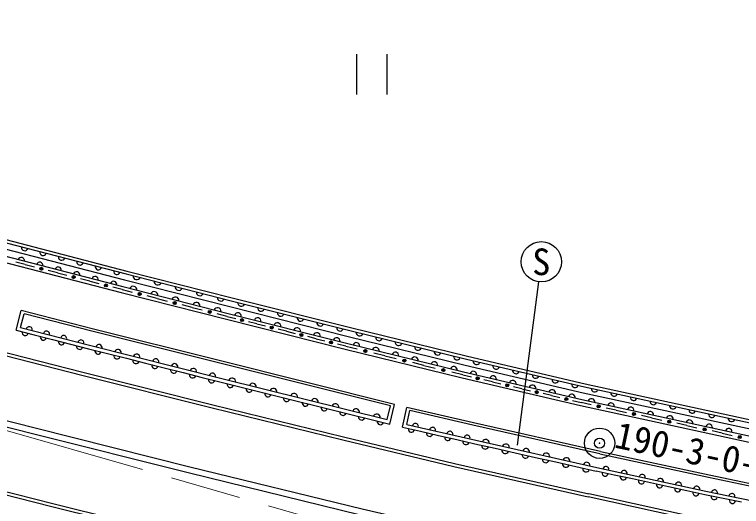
# Model space of a CAD drawing. Units: millimetres, scale not verified. Extents: x 40000 to 680000, y 20000 to 380000.
# Drawn here: x 134429 to 170432, y 291630 to 316001 of the extents above; entities that cross this region are included whole.
import ezdxf
from ezdxf.enums import TextEntityAlignment as Align

# ---------------------------------------------------------------- set-up
doc = ezdxf.new("R2010")
doc.units = ezdxf.units.MM
doc.header["$LTSCALE"] = 1000
doc.header["$PDMODE"] = 32
doc.header["$PDSIZE"] = 500
doc.linetypes.add('CHAIN', pattern=[18.5, 12, -1.5, 3.5, -1.5])
for name, color, linetype, lineweight in [('M-BGD', 7, 'Continuous', 25), ('M-BGD-EXST', 7, 'Continuous', 25), ('M-BMK', 2, 'CHAIN', 13), ('M-BMK-SRVR', 3, 'Continuous', 25), ('M-STR-STRC', 7, 'Continuous', 25)]:
    doc.layers.add(name, color=color, linetype=linetype, lineweight=lineweight)
doc.styles.add('ＭＳ ゴシック', font='')
doc.styles.get('ＭＳ ゴシック').set_extended_font_data('MS Gothic')

msp = doc.modelspace()

# ---------------------------------------------------------------- linework, layer by layer
at = {"layer": 'M-BGD'}
for p, q in [((134957, 303614), (134500, 303732)), ((134957, 303614), (135414, 303496)), ((136556, 303201), (136099, 303319)), ((136556, 303201), (137013, 303083)), ((138155, 302788), (137698, 302906)), ((138155, 302788), (138612, 302670)), ((139754, 302375), (139297, 302493)), ((139754, 302375), (140251, 302249)), ((141492, 301933), (140995, 302059)), ((141492, 301933), (141989, 301807)), ((143230, 301491), (142733, 301617)), ((143230, 301491), (143727, 301364)), ((134511, 300364), (134760, 301333)), ((134730, 300494), (134904, 301172)), ((144968, 301049), (144471, 301175)), ((144968, 301049), (145387, 300943)), ((146436, 300679), (146016, 300785)), ((146436, 300679), (146855, 300574)), ((134511, 300364), (135408, 300134)), ((147904, 300310), (147484, 300415)), ((147904, 300310), (148323, 300204)), ((135408, 300134), (136306, 299905)), ((136306, 299905), (137203, 299675)), ((149371, 299940), (148952, 300046)), ((149371, 299940), (149791, 299834)), ((137203, 299675), (138100, 299445)), ((150839, 299570), (150420, 299676)), ((150839, 299570), (151391, 299435)), ((138100, 299445), (139036, 299209)), ((139036, 299209), (139973, 298972)), ((152771, 299096), (152219, 299231)), ((139973, 298972), (140909, 298736)), ((152771, 299096), (153323, 298960)), ((140909, 298736), (141846, 298499)), ((141846, 298499), (142782, 298263)), ((154703, 298621), (154151, 298757)), ((154703, 298621), (155255, 298486)), ((142782, 298263), (143719, 298027)), ((156634, 298147), (156083, 298282)), ((156634, 298147), (157053, 298049)), ((143719, 298027), (144655, 297790)), ((144655, 297790), (145584, 297559)), ((158098, 297805), (157680, 297903)), ((158098, 297805), (158516, 297707)), ((145584, 297559), (146512, 297329)), ((159561, 297463), (159143, 297561)), ((159561, 297463), (159979, 297365)), ((146512, 297329), (147441, 297098)), ((147441, 297098), (148369, 296868)), ((161024, 297121), (160606, 297219)), ((161024, 297121), (161443, 297023)), ((148369, 296868), (149298, 296637)), ((153012, 295715), (153254, 296685)), ((162070, 296877), (162487, 296779)), ((162985, 296671), (162487, 296779)), ((149298, 296637), (150226, 296407)), ((150226, 296407), (151155, 296176)), ((152881, 295933), (153051, 296612)), ((153638, 295560), (153861, 296535)), ((153854, 295695), (154010, 296377)), ((164233, 296400), (163734, 296508)), ((164233, 296400), (164733, 296291)), ((151155, 296176), (152084, 295945)), ((152084, 295945), (153012, 295715)), ((165981, 296020), (165482, 296129)), ((165981, 296020), (166480, 295912)), ((167729, 295640), (167229, 295749)), ((167729, 295640), (168228, 295532)), ((153638, 295560), (154536, 295354)), ((154536, 295354), (155434, 295149)), ((169477, 295261), (168977, 295369)), ((169477, 295261), (169976, 295152)), ((155434, 295149), (156332, 294943)), ((156332, 294943), (157230, 294737)), ((157230, 294737), (158230, 294511)), ((158230, 294511), (159230, 294285)), ((159230, 294285), (160230, 294059)), ((160230, 294059), (161230, 293833)), ((161230, 293833), (162230, 293607)), ((162230, 293607), (163230, 293381)), ((164129, 293186), (163230, 293381)), ((165028, 292992), (164129, 293186)), ((165927, 292797), (165028, 292992)), ((166826, 292602), (165927, 292797)), ((167725, 292408), (166826, 292602)), ((168625, 292213), (167725, 292408)), ((169531, 292025), (168625, 292213)), ((170438, 291836), (169531, 292025))]:
    msp.add_line(p, q, dxfattribs=at)
for points in [[(126638, 306752), (133596, 304947), (139990, 303295), (145201, 301970), (151068, 300492), (156856, 299071), (162698, 297706)], [(126601, 306607), (133559, 304801), (139953, 303150), (145164, 301824), (151032, 300347), (156821, 298925), (162665, 297559)], [(126240, 306029), (133396, 304172), (139791, 302520), (145005, 301194), (150875, 299716), (156669, 298293), (162522, 296925)], [(126525, 306317), (133484, 304511), (139878, 302859), (145091, 301533), (150960, 300056), (156751, 298633), (162599, 297267)], [(126362, 305688), (133321, 303882), (139717, 302230), (144931, 300903), (150803, 299425), (156599, 298001), (162456, 296632)], [(153254, 296685), (144432, 298889), (138345, 300415), (134760, 301333)], [(153051, 296612), (144403, 298773), (138316, 300298), (134904, 301172)], [(134730, 300494), (138144, 299620), (144699, 297965), (152881, 295933)], [(162665, 297559), (171388, 295664), (178685, 294205), (186151, 292751), (192960, 291505)], [(162698, 297706), (171418, 295811), (178714, 294352), (186179, 292899), (192854, 291677)], [(162599, 297267), (171326, 295370), (178627, 293911), (186096, 292456), (193172, 291162)], [(162522, 296925), (171255, 295028), (178559, 293567), (186031, 292112), (193185, 290803)], [(163446, 294357), (157152, 295781), (153861, 296535)], [(163420, 294240), (157126, 295664), (154010, 296377)], [(162456, 296632), (171194, 294734), (178501, 293273), (185975, 291818), (193497, 290441)], [(153854, 295695), (157270, 294913), (163269, 293556), (168662, 292390), (172111, 291671)], [(163420, 294240), (168807, 293074), (172254, 292357)], [(163446, 294357), (168832, 293192), (172455, 292437)]]:
    msp.add_lwpolyline(points, dxfattribs=at)
for centre, radius in [((135757, 303407), 75), ((135757, 303407), 49.5), ((135757, 303407), 24.5), ((137356, 302994), 75), ((137356, 302994), 49.5), ((137356, 302994), 24.5), ((138955, 302581), 75), ((138955, 302581), 49.5), ((138955, 302581), 24.5), ((140623, 302154), 75), ((140623, 302154), 49.5), ((140623, 302154), 24.5), ((142361, 301712), 75), ((142361, 301712), 49.5), ((142361, 301712), 24.5), ((144099, 301270), 75), ((144099, 301270), 49.5), ((144099, 301270), 24.5), ((145702, 300864), 75), ((145702, 300864), 49.5), ((145702, 300864), 24.5), ((147170, 300494), 75), ((147170, 300494), 49.5), ((147170, 300494), 24.5), ((148637, 300125), 75), ((148637, 300125), 49.5), ((148637, 300125), 24.5), ((150105, 299755), 75), ((150105, 299755), 49.5), ((150105, 299755), 24.5), ((151805, 299333), 75), ((151805, 299333), 49.5), ((151805, 299333), 24.5), ((153737, 298859), 75), ((153737, 298859), 49.5), ((153737, 298859), 24.5), ((155669, 298384), 75), ((155669, 298384), 49.5), ((155669, 298384), 24.5), ((157366, 297976), 75), ((157366, 297976), 49.5), ((157366, 297976), 24.5), ((158829, 297634), 75), ((158829, 297634), 49.5), ((158829, 297634), 24.5), ((160293, 297292), 75), ((160293, 297292), 49.5), ((160293, 297292), 24.5), ((161756, 296950), 75), ((161756, 296950), 49.5), ((161756, 296950), 24.5), ((163359, 296590), 75), ((163359, 296590), 49.5), ((163359, 296590), 24.5), ((165107, 296210), 75), ((165107, 296210), 49.5), ((165107, 296210), 24.5), ((166855, 295830), 75), ((166855, 295830), 49.5), ((166855, 295830), 24.5), ((168603, 295450), 75), ((168603, 295450), 49.5), ((168603, 295450), 24.5), ((170350, 295071), 75), ((170350, 295071), 49.5), ((170350, 295071), 24.5)]:
    msp.add_circle(centre, radius, dxfattribs=at)
for centre, radius, start, end in [((134931, 304455), 157, 168.2151, 342.821), ((135844, 304219), 157, 168.2132, 342.8211), ((134764, 303811), 157, 348.2265, 162.8068), ((136758, 303983), 157, 168.216, 342.82), ((135678, 303575), 157, 348.2283, 162.8068), ((137671, 303747), 157, 168.2133, 342.821), ((138584, 303511), 157, 168.2152, 342.8209), ((136592, 303339), 157, 348.2283, 162.8068), ((137505, 303103), 157, 348.2275, 162.8077), ((139498, 303275), 157, 168.2133, 342.821), ((138419, 302867), 157, 348.2264, 162.8087), ((139333, 302631), 157, 348.2264, 162.8069), ((140482, 303048), 182, 175.8818, 335.5754), ((141524, 302783), 182, 175.8819, 335.5737), ((140305, 302356), 182, 355.9038, 155.5532), ((142566, 302518), 182, 175.8819, 335.5737), ((141347, 302091), 182, 355.9039, 155.5515), ((143609, 302253), 182, 175.8811, 335.5746), ((142390, 301826), 182, 355.9032, 155.5523), ((143433, 301561), 182, 355.9021, 155.5533), ((144651, 301988), 182, 175.8818, 335.5738), ((145658, 301720), 169, 172.3735, 339.3611), ((144476, 301296), 182, 355.9039, 155.5515), ((146636, 301473), 169, 172.3754, 339.3592), ((145489, 301052), 169, 352.4014, 159.3344), ((147614, 301227), 169, 172.3754, 339.3592), ((148592, 300981), 169, 172.3753, 339.361), ((146468, 300806), 169, 352.4014, 159.3344), ((147446, 300560), 169, 352.4006, 159.3353), ((149570, 300735), 169, 172.3753, 339.361), ((134961, 300254), 154, 167.2676, 344.0008), ((135158, 300388), 147, 344.4084, 166.8578), ((136011, 300169), 147, 344.4084, 166.8578), ((148425, 300313), 169, 352.4014, 159.3344), ((150548, 300488), 169, 172.3735, 339.3611), ((151518, 300244), 166, 171.8526, 340.546), ((135858, 300024), 154, 167.2667, 343.9999), ((136865, 299951), 147, 344.4065, 166.8597), ((149403, 300067), 169, 352.4014, 159.3344), ((150381, 299820), 169, 352.4014, 159.3344), ((152483, 300007), 166, 171.8526, 340.546), ((136755, 299794), 154, 167.2657, 344.0009), ((137652, 299564), 154, 167.2667, 344.0017), ((137718, 299732), 147, 344.4065, 166.8597), ((138609, 299490), 161, 349.8709, 161.7911), ((151354, 299581), 167, 351.9041, 160.4945), ((153448, 299770), 166, 171.8526, 340.546), ((154413, 299533), 166, 171.8507, 340.5461), ((138571, 299338), 161, 169.8733, 341.7866), ((139546, 299254), 161, 349.8709, 161.7911), ((140482, 299018), 161, 349.8709, 161.7911), ((152320, 299344), 167, 351.9042, 160.4927), ((153286, 299107), 167, 351.9041, 160.4945), ((155378, 299296), 166, 171.8506, 340.5462), ((139507, 299102), 161, 169.876, 341.7856), ((140444, 298865), 161, 169.876, 341.7856), ((141419, 298781), 161, 349.8709, 161.7911), ((154251, 298870), 167, 351.9041, 160.4945), ((156342, 299059), 166, 171.8506, 340.548), ((157312, 298828), 168, 172.9353, 340.76), ((141380, 298629), 161, 169.876, 341.7855), ((142355, 298545), 161, 349.8709, 161.7911), ((143291, 298308), 161, 349.8709, 161.7911), ((155217, 298632), 167, 351.9049, 160.4936), ((156183, 298395), 167, 351.905, 160.4917), ((158287, 298600), 168, 172.9353, 340.76), ((142317, 298392), 161, 169.8752, 341.7865), ((143253, 298156), 161, 169.8733, 341.7866), ((144228, 298072), 161, 349.8709, 161.7911), ((157153, 298161), 168, 352.9691, 160.7272), ((158128, 297933), 168, 352.9692, 160.7255), ((159262, 298373), 168, 172.9327, 340.7628), ((160237, 298145), 168, 172.9345, 340.761), ((144190, 297919), 161, 169.8741, 341.7857), ((145204, 297811), 178, 355.0559, 157.0512), ((159104, 297705), 168, 352.9692, 160.7255), ((161212, 297917), 168, 172.9335, 340.7602), ((145122, 297684), 160, 169.5549, 342.5527), ((146050, 297454), 160, 169.5529, 342.5528), ((146226, 297557), 178, 355.0578, 157.0493), ((147249, 297303), 178, 355.0559, 157.0512), ((160079, 297478), 168, 352.9692, 160.7255), ((161055, 297250), 168, 352.9691, 160.7272), ((162186, 297689), 168, 172.9346, 340.7609), ((163157, 297468), 166, 173.2682, 342.2149), ((146979, 297223), 160, 169.5548, 342.5527), ((147907, 296992), 160, 169.5549, 342.5527), ((148272, 297049), 178, 355.0578, 157.0493), ((162030, 297022), 168, 352.9673, 160.7274), ((164126, 297258), 166, 173.2663, 342.2168), ((165095, 297048), 166, 173.2663, 342.2168), ((148836, 296762), 160, 169.5549, 342.5527), ((149295, 296795), 178, 355.0577, 157.051), ((150317, 296541), 178, 355.0578, 157.0493), ((163004, 296804), 166, 353.3651, 162.1167), ((163974, 296593), 166, 353.3651, 162.1167), ((166063, 296837), 166, 173.2663, 342.2168), ((149765, 296531), 160, 169.5549, 342.5527), ((150693, 296301), 160, 169.5549, 342.5527), ((151340, 296287), 178, 355.0577, 157.051), ((164944, 296382), 166, 353.3651, 162.1167), ((165915, 296171), 166, 353.3651, 162.1167), ((167032, 296627), 166, 173.2663, 342.2168), ((168001, 296416), 166, 173.2663, 342.2168), ((151622, 296070), 160, 169.5548, 342.5527), ((152363, 296033), 178, 355.0578, 157.0493), ((166885, 295960), 166, 353.367, 162.1165), ((168969, 296206), 166, 173.2663, 342.2168), ((169938, 295995), 166, 173.2663, 342.2168), ((152550, 295840), 160, 169.5548, 342.5527), ((154282, 295601), 146, 345.5614, 168.6432), ((167855, 295750), 166, 353.3651, 162.1167), ((168826, 295539), 166, 353.3651, 162.1167), ((154088, 295461), 154, 168.4353, 345.7699), ((154986, 295255), 154, 168.4332, 345.7701), ((155136, 295406), 146, 345.5613, 168.6414), ((155990, 295210), 146, 345.5605, 168.6442), ((169796, 295328), 166, 353.3651, 162.1167), ((155884, 295049), 154, 168.4332, 345.7701), ((156782, 294844), 154, 168.4334, 345.77), ((156844, 295015), 146, 345.5605, 168.6423), ((157765, 294778), 172, 354.6934, 159.8226), ((157735, 294646), 172, 174.7025, 339.8121), ((158765, 294552), 172, 354.6915, 159.8228), ((159764, 294326), 172, 354.6934, 159.8226), ((158735, 294420), 172, 174.7026, 339.812), ((159735, 294194), 172, 174.7026, 339.812), ((160764, 294100), 172, 354.6915, 159.8228), ((160735, 293968), 172, 174.7026, 339.812), ((161764, 293874), 172, 354.6934, 159.8209), ((162764, 293648), 172, 354.6934, 159.8226), ((161735, 293742), 172, 174.7026, 339.812), ((162735, 293515), 172, 174.7025, 339.8121), ((163718, 293456), 153, 349.03, 166.5553), ((163680, 293287), 153, 169.0465, 346.5382), ((164579, 293092), 153, 169.0465, 346.5382), ((164616, 293261), 153, 349.0308, 166.5544), ((165515, 293067), 153, 349.0327, 166.5525), ((165478, 292898), 153, 169.0474, 346.5391), ((166378, 292703), 153, 169.0465, 346.5382), ((166414, 292872), 153, 349.0308, 166.5544), ((167313, 292678), 153, 349.0298, 166.5536), ((167277, 292508), 153, 169.0465, 346.5382), ((168176, 292314), 153, 169.0474, 346.5391), ((168212, 292484), 153, 349.0299, 166.5554), ((169094, 292303), 147, 347.0057, 169.4699), ((169079, 292123), 154, 169.8703, 346.6058), ((169956, 292123), 147, 347.0065, 169.469), ((169985, 291935), 154, 169.8724, 346.6037)]:
    msp.add_arc(centre, radius, start, end, dxfattribs=at)
at = {"layer": 'M-BGD-EXST'}
for p, q in [((151361, 314039), (151361, 312039)), ((152861, 314039), (152861, 312039)), ((160387, 302759), (159321, 294662))]:
    msp.add_line(p, q, dxfattribs=at)
msp.add_circle((160518, 303751), 1000, dxfattribs=at)
at = {"layer": 'M-BMK'}
msp.add_line((75887, 312079), (150919, 290542), dxfattribs=at)
at = {"layer": 'M-BMK-SRVR'}
msp.add_circle((163406, 294764), 750, dxfattribs=at)
msp.add_point((163406, 294764), dxfattribs=at)
at = {"layer": 'M-STR-STRC'}
for points in [[(76344, 315859), (78594, 315061), (84291, 313138), (91381, 310841), (97791, 308868), (104918, 306811), (111180, 305075), (117830, 303313), (124582, 301536), (131369, 299764), (137770, 298140), (144214, 296524), (150694, 294926), (156193, 293609), (162842, 292113)], [(76391, 316001), (78643, 315203), (84338, 313280), (91426, 310984), (97834, 309012), (104959, 306955), (111219, 305220), (117868, 303458), (124620, 301681), (131406, 299910), (137806, 298285), (144250, 296670), (150729, 295072), (156227, 293755), (162874, 292259)], [(165031, 284983), (155187, 287170), (146018, 289348), (136319, 291758), (127235, 294069), (117916, 296502), (110165, 298598), (102261, 300871), (94984, 302970), (87269, 305316), (79870, 307769), (74307, 309676)], [(165000, 284836), (155154, 287024), (145983, 289202), (136283, 291613), (127198, 293923), (117878, 296357), (110125, 298454), (102220, 300727), (94941, 302826), (87224, 305173), (79822, 307627), (74260, 309534)], [(89928, 308077), (93687, 306925), (97475, 305753), (104544, 303736), (113931, 301152), (125116, 298152), (135451, 295527)], [(89838, 307791), (93599, 306638), (97390, 305466), (104463, 303447), (113852, 300863), (125041, 297861), (135377, 295236)], [(135377, 295236), (143031, 293308), (151571, 291218), (162530, 288670), (173654, 286268), (183070, 284415), (190854, 282952), (198835, 281599), (207029, 280405), (215161, 279490)], [(135451, 295527), (143103, 293599), (151641, 291510), (162595, 288963), (173715, 286562), (183127, 284710), (190907, 283247), (198882, 281896), (207067, 280702), (215192, 279789)], [(223782, 282078), (218551, 282556), (211918, 283284), (204174, 284156), (196964, 285305), (189182, 286692), (180309, 288422), (170854, 290345), (162842, 292113)], [(230077, 284950), (229470, 283826), (228693, 283008), (227492, 282348), (226257, 282035), (224243, 282186), (218566, 282705), (211934, 283433), (204194, 284305), (196989, 285452), (189209, 286840), (180338, 288569), (170885, 290491), (162874, 292259)]]:
    msp.add_lwpolyline(points, dxfattribs=at)

# ---------------------------------------------------------------- texts
at = {"layer": 'M-BGD-EXST', "style": 'ＭＳ ゴシック'}
msp.add_text('S', height=1320, dxfattribs=at).set_placement((160518, 303751), align=Align.MIDDLE_CENTER)
at = {"layer": 'M-BMK-SRVR', "style": 'ＭＳ ゴシック'}
msp.add_text('190-3-0-2', height=1320, rotation=347.984, dxfattribs=at).set_placement((168169, 294364), align=Align.MIDDLE_CENTER)

doc.saveas('drawing.dxf')
